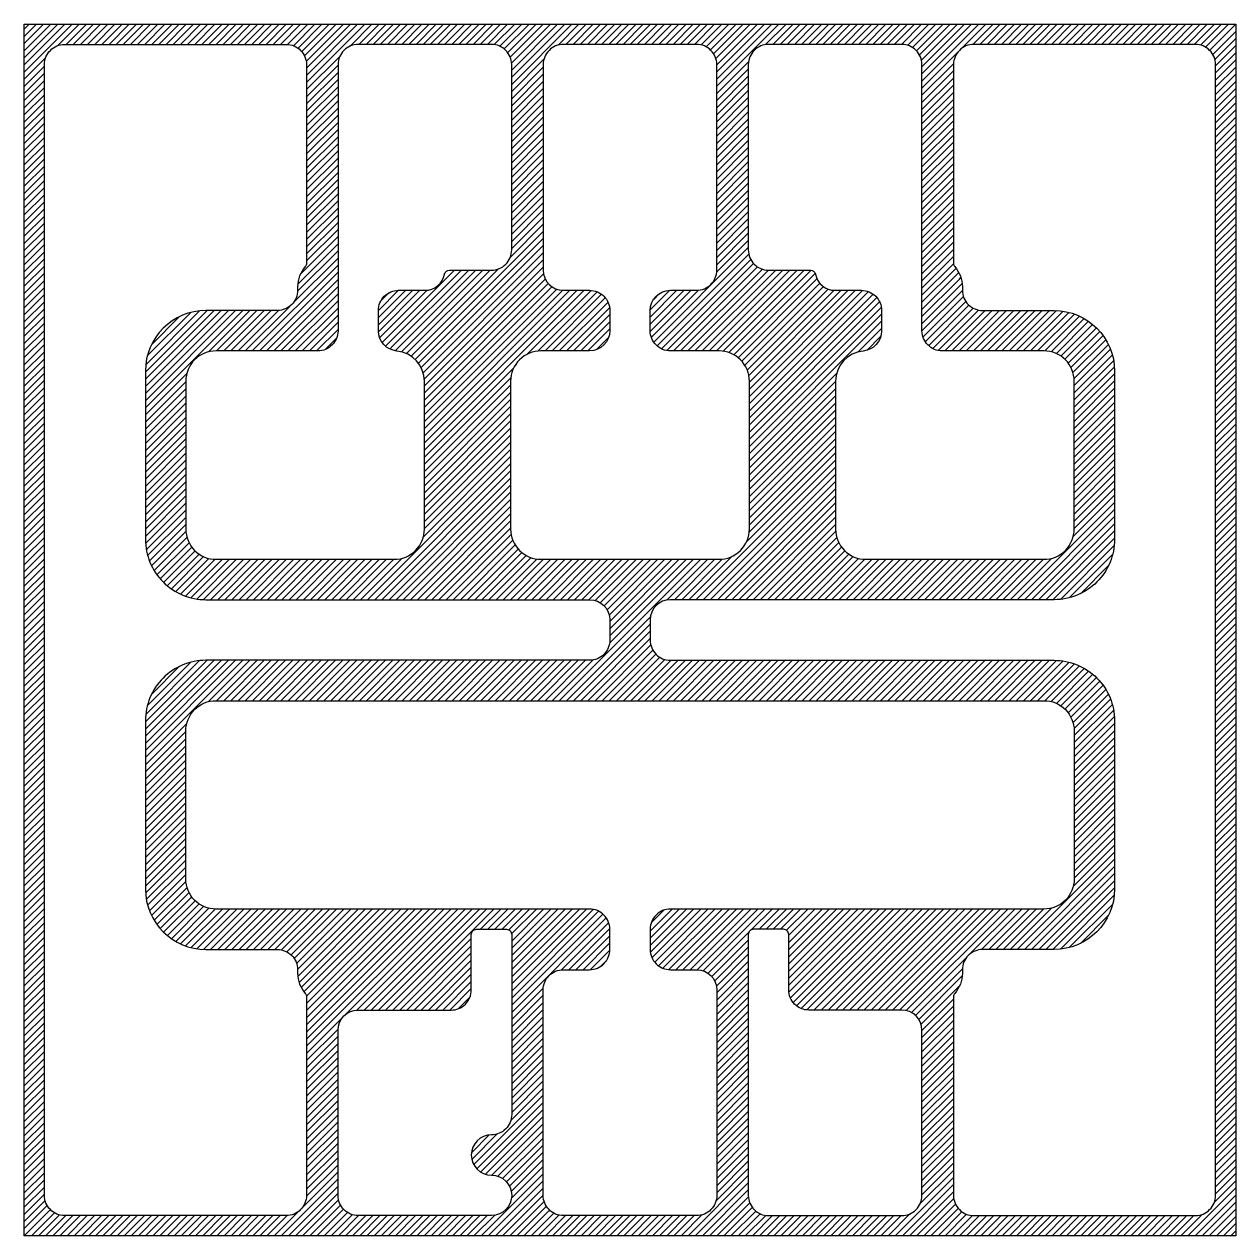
# Model space of a CAD drawing. Header units: inches. Extents: x -15 to 15, y -15 to 15.
import ezdxf

# ---------------------------------------------------------------- set-up
doc = ezdxf.new("R2010")
doc.units = ezdxf.units.IN
doc.header["$MEASUREMENT"] = 0
for name, color, linetype in [('glass', 7, 'Continuous'), ('metal', 4, 'Continuous'), ('metal_hatch', 4, 'Continuous')]:
    doc.layers.add(name, color=color, linetype=linetype)

msp = doc.modelspace()

# ---------------------------------------------------------------- hatches: boundary and pattern name
at = {"layer": 'metal_hatch'}
h = msp.add_hatch(dxfattribs=at)
h.set_pattern_fill('ANSI31', color=256, style=0)
h.paths.add_polyline_path([(-15, -15), (-15, 15), (15, 15), (15, -15)])
edge = h.paths.add_edge_path(flags=0)
edge.add_line((-7.23, 8.411), (-7.23, 7.411))
edge.add_arc((-7.73, 7.411), 0.5, -90, 0, ccw=False)
edge.add_line((-7.73, 6.911), (-10.25, 6.911))
edge.add_arc((-10.25, 6.161), 0.75, 90, 180)
edge.add_line((-11, 6.161), (-11, 2.5))
edge.add_arc((-10.25, 2.5), 0.75, 180, 270)
edge.add_line((-10.25, 1.75), (-5.84, 1.75))
edge.add_arc((-5.84, 2.5), 0.75, 270, 360)
edge.add_line((-5.09, 2.5), (-5.09, 6.161))
edge.add_arc((-5.84, 6.161), 0.75, 360, 444.9297)
edge.add_arc((-5.73, 7.406), 0.5, 180, 264.9297, ccw=False)
edge.add_line((-6.23, 7.406), (-6.23, 7.911))
edge.add_arc((-5.73, 7.911), 0.5, 90, 180, ccw=False)
edge.add_line((-5.73, 8.411), (-5.08, 8.411))
edge.add_arc((-5.08, 8.911), 0.5, 270, 348.463)
edge.add_arc((-4.468, 8.786), 0.125, 90, 168.463, ccw=False)
edge.add_line((-4.468, 8.911), (-3.43, 8.911))
edge.add_arc((-3.43, 9.411), 0.5, 270, 360)
edge.add_line((-2.93, 9.411), (-2.93, 14))
edge.add_arc((-3.43, 14), 0.5, 0, 90)
edge.add_line((-3.43, 14.5), (-6.73, 14.5))
edge.add_arc((-6.73, 14), 0.5, 90, 180)
edge.add_line((-7.23, 14), (-7.23, 9.957))
edge.add_line((-7.23, 9.957), (-7.23, 8.411))
edge = h.paths.add_edge_path(flags=0)
edge.add_line((-2.93, -8.911), (-2.93, -12))
edge.add_arc((-3.43, -12), 0.5, 270, 360, ccw=False)
edge.add_arc((-3.43, -13), 0.5, 90, 270)
edge.add_arc((-3.43, -14), 0.5, -90, 90, ccw=False)
edge.add_line((-3.43, -14.5), (-6.73, -14.5))
edge.add_arc((-6.73, -14), 0.5, 179.9999, 270, ccw=False)
edge.add_line((-7.23, -14), (-7.23, -9.911))
edge.add_arc((-6.73, -9.911), 0.5, 90, 179.9999, ccw=False)
edge.add_line((-6.73, -9.411), (-4.43, -9.411))
edge.add_arc((-4.43, -8.911), 0.5, 270, 360)
edge.add_line((-3.93, -8.911), (-3.93, -7.536))
edge.add_arc((-3.805, -7.536), 0.125, 90, 180, ccw=False)
edge.add_line((-3.805, -7.411), (-3.055, -7.411))
edge.add_arc((-3.055, -7.536), 0.125, 0, 90, ccw=False)
edge.add_line((-2.93, -7.536), (-2.93, -8.911))
edge = h.paths.add_edge_path(flags=16)
edge.add_line((-14, 14.5), (-8.51, 14.5))
edge.add_arc((-8.51, 14), 0.5, 0, 90, ccw=False)
edge.add_line((-8.01, 14), (-8.01, 9.08))
edge.add_arc((-8.135, 9.08), 0.125, 318.4669, 360, ccw=False)
edge.add_arc((-7.48, 8.5), 0.75, 138.4669, 180)
edge.add_line((-8.23, 8.5), (-8.23, 8.411))
edge.add_arc((-8.73, 8.411), 0.5, 270, 360, ccw=False)
edge.add_line((-8.73, 7.911), (-10.5, 7.911))
edge.add_arc((-10.5, 6.411), 1.5, 90, 179.9997)
edge.add_line((-12, 6.411), (-12, 2.25))
edge.add_arc((-10.5, 2.25), 1.5, 179.9997, 270)
edge.add_line((-10.5, 0.75), (-1, 0.75))
edge.add_arc((-1, 0.25), 0.5, 0, 90, ccw=False)
edge.add_line((-0.5, 0.25), (-0.5, -0.25))
edge.add_arc((-1, -0.25), 0.5, -90, 0, ccw=False)
edge.add_line((-1, -0.75), (-10.5, -0.75))
edge.add_arc((-10.5, -2.25), 1.5, 90, 180.0004)
edge.add_line((-12, -2.25), (-12, -6.411))
edge.add_arc((-10.5, -6.411), 1.5, 180.0004, 270)
edge.add_line((-10.5, -7.911), (-8.73, -7.911))
edge.add_arc((-8.73, -8.411), 0.5, 0, 90, ccw=False)
edge.add_line((-8.23, -8.411), (-8.23, -8.5))
edge.add_arc((-7.48, -8.5), 0.75, 180, 221.5331)
edge.add_arc((-8.135, -9.08), 0.125, 0, 41.5331, ccw=False)
edge.add_line((-8.01, -9.08), (-8.01, -14))
edge.add_arc((-8.51, -14), 0.5, 270, 360, ccw=False)
edge.add_line((-8.51, -14.5), (-14, -14.5))
edge.add_arc((-14, -14), 0.5, 180, 270, ccw=False)
edge.add_line((-14.5, -14), (-14.5, 14))
edge.add_arc((-14, 14), 0.5, 90, 180, ccw=False)
edge = h.paths.add_edge_path(flags=0)
edge.add_line((2.93, 14), (2.93, 9.411))
edge.add_arc((3.43, 9.411), 0.5, 180, 270)
edge.add_line((3.43, 8.911), (4.468, 8.911))
edge.add_arc((4.468, 8.786), 0.125, 11.537, 90, ccw=False)
edge.add_arc((5.08, 8.911), 0.5, 191.537, 270)
edge.add_line((5.08, 8.411), (5.73, 8.411))
edge.add_arc((5.73, 7.911), 0.5, 0, 90, ccw=False)
edge.add_line((6.23, 7.911), (6.23, 7.406))
edge.add_arc((5.73, 7.406), 0.5, -84.9297, 0, ccw=False)
edge.add_arc((5.84, 6.161), 0.75, 95.0703, 180)
edge.add_line((5.09, 6.161), (5.09, 2.5))
edge.add_arc((5.84, 2.5), 0.75, 180, 270)
edge.add_line((5.84, 1.75), (10.25, 1.75))
edge.add_arc((10.25, 2.5), 0.75, 270, 360)
edge.add_line((11, 2.5), (11, 6.161))
edge.add_arc((10.25, 6.161), 0.75, 0, 90)
edge.add_line((10.25, 6.911), (7.73, 6.911))
edge.add_arc((7.73, 7.411), 0.5, 180, 270, ccw=False)
edge.add_line((7.23, 7.411), (7.23, 8.411))
edge.add_line((7.23, 8.411), (7.23, 9.957))
edge.add_line((7.23, 9.957), (7.23, 14))
edge.add_arc((6.73, 14), 0.5, 360, 450)
edge.add_line((6.73, 14.5), (3.43, 14.5))
edge.add_arc((3.43, 14), 0.5, 90, 180)
edge = h.paths.add_edge_path(flags=16)
edge.add_line((-1.65, 8.411), (-1, 8.411))
edge.add_arc((-1, 7.911), 0.5, 0, 90, ccw=False)
edge.add_line((-0.5, 7.911), (-0.5, 7.411))
edge.add_arc((-1, 7.411), 0.5, 270, 360, ccw=False)
edge.add_line((-1, 6.911), (-2.205, 6.911))
edge.add_arc((-2.205, 6.161), 0.75, 90, 180)
edge.add_line((-2.955, 6.161), (-2.955, 2.5))
edge.add_arc((-2.205, 2.5), 0.75, 180, 270)
edge.add_line((-2.205, 1.75), (2.205, 1.75))
edge.add_arc((2.205, 2.5), 0.75, 270, 360)
edge.add_line((2.955, 2.5), (2.955, 6.161))
edge.add_arc((2.205, 6.161), 0.75, 360, 450)
edge.add_line((2.205, 6.911), (1, 6.911))
edge.add_arc((1, 7.411), 0.5, 180, 270, ccw=False)
edge.add_line((0.5, 7.411), (0.5, 7.911))
edge.add_arc((1, 7.911), 0.5, 90, 180, ccw=False)
edge.add_line((1, 8.411), (1.65, 8.411))
edge.add_arc((1.65, 8.911), 0.5, 270, 360)
edge.add_line((2.15, 8.911), (2.15, 14))
edge.add_arc((1.65, 14), 0.5, 0, 90)
edge.add_line((1.65, 14.5), (-1.65, 14.5))
edge.add_arc((-1.65, 14), 0.5, 90, 180.0001)
edge.add_line((-2.15, 14), (-2.15, 8.911))
edge.add_arc((-1.65, 8.911), 0.5, 180.0001, 270)
edge = h.paths.add_edge_path(flags=0)
edge.add_arc((3.43, -14), 0.5, 180, 270)
edge.add_line((3.43, -14.5), (6.73, -14.5))
edge.add_arc((6.73, -14), 0.5, 270, 360.0001)
edge.add_line((7.23, -14), (7.23, -9.911))
edge.add_arc((6.73, -9.911), 0.5, 0.0001, 90)
edge.add_line((6.73, -9.411), (4.43, -9.411))
edge.add_arc((4.43, -8.911), 0.5, 180, 270, ccw=False)
edge.add_line((3.93, -8.911), (3.93, -7.536))
edge.add_arc((3.805, -7.536), 0.125, 0, 90)
edge.add_line((3.805, -7.411), (3.055, -7.411))
edge.add_arc((3.055, -7.536), 0.125, 90, 180)
edge.add_line((2.93, -7.536), (2.93, -8.911))
edge.add_line((2.93, -8.911), (2.93, -10))
edge.add_line((2.93, -10), (2.93, -14))
edge = h.paths.add_edge_path(flags=16)
edge.add_line((0.5, -7.411), (0.5, -7.911))
edge.add_arc((1, -7.911), 0.5, 180, 270.0001)
edge.add_line((1, -8.411), (1.65, -8.411))
edge.add_arc((1.65, -8.911), 0.5, 0.0001, 90, ccw=False)
edge.add_line((2.15, -8.911), (2.15, -14))
edge.add_arc((1.65, -14), 0.5, -90, 0.0001, ccw=False)
edge.add_line((1.65, -14.5), (-1.65, -14.5))
edge.add_arc((-1.65, -14), 0.5, 180, 270, ccw=False)
edge.add_line((-2.15, -14), (-2.15, -8.911))
edge.add_arc((-1.65, -8.911), 0.5, 90, 180, ccw=False)
edge.add_line((-1.65, -8.411), (-1, -8.411))
edge.add_arc((-1, -7.911), 0.5, 269.9999, 360)
edge.add_line((-0.5, -7.911), (-0.5, -7.411))
edge.add_arc((-1, -7.411), 0.5, 360, 450)
edge.add_line((-1, -6.911), (-10.25, -6.911))
edge.add_arc((-10.25, -6.161), 0.75, 180, 270, ccw=False)
edge.add_line((-11, -6.161), (-11, -2.5))
edge.add_arc((-10.25, -2.5), 0.75, 90, 180, ccw=False)
edge.add_line((-10.25, -1.75), (10.25, -1.75))
edge.add_arc((10.25, -2.5), 0.75, 0, 90, ccw=False)
edge.add_line((11, -2.5), (11, -6.161))
edge.add_arc((10.25, -6.161), 0.75, -90, 0, ccw=False)
edge.add_line((10.25, -6.911), (1, -6.911))
edge.add_arc((1, -7.411), 0.5, 90, 180)
edge = h.paths.add_edge_path(flags=16)
edge.add_line((14, 14.5), (8.51, 14.5))
edge.add_arc((8.51, 14), 0.5, 90, 180)
edge.add_line((8.01, 14), (8.01, 9.08))
edge.add_arc((8.135, 9.08), 0.125, 180, 221.5331)
edge.add_arc((7.48, 8.5), 0.75, 0, 41.5331, ccw=False)
edge.add_line((8.23, 8.5), (8.23, 8.411))
edge.add_arc((8.73, 8.411), 0.5, 180, 270)
edge.add_line((8.73, 7.911), (10.5, 7.911))
edge.add_arc((10.5, 6.411), 1.5, 0.0003, 90, ccw=False)
edge.add_line((12, 6.411), (12, 2.25))
edge.add_arc((10.5, 2.25), 1.5, -90, 0.0003, ccw=False)
edge.add_line((10.5, 0.75), (1, 0.75))
edge.add_arc((1, 0.25), 0.5, 90, 180)
edge.add_line((0.5, 0.25), (0.5, -0.25))
edge.add_arc((1, -0.25), 0.5, 180, 270)
edge.add_line((1, -0.75), (10.5, -0.75))
edge.add_arc((10.5, -2.25), 1.5, -0.0004, 90, ccw=False)
edge.add_line((12, -2.25), (12, -6.411))
edge.add_arc((10.5, -6.411), 1.5, 270, 359.9996, ccw=False)
edge.add_line((10.5, -7.911), (8.73, -7.911))
edge.add_arc((8.73, -8.411), 0.5, 90, 180)
edge.add_line((8.23, -8.411), (8.23, -8.5))
edge.add_arc((7.48, -8.5), 0.75, -41.5331, 0, ccw=False)
edge.add_arc((8.135, -9.08), 0.125, 138.4669, 180)
edge.add_line((8.01, -9.08), (8.01, -14))
edge.add_arc((8.51, -14), 0.5, 180, 270)
edge.add_line((8.51, -14.5), (14, -14.5))
edge.add_arc((14, -14), 0.5, 270, 360)
edge.add_line((14.5, -14), (14.5, 14))
edge.add_arc((14, 14), 0.5, 360, 450)

# ---------------------------------------------------------------- linework, layer by layer
at = {"layer": 'glass'}
msp.add_lwpolyline([(-15, -15), (-15, 15), (15, 15), (15, -15)], close=True, dxfattribs=at)
at = {"layer": 'metal'}
for points in [[(-14, 14.5), (-8.51, 14.5, -0.414214), (-8.01, 14), (-8.01, 9.08, -0.183232), (-8.041, 8.997, 0.183233), (-8.23, 8.5), (-8.23, 8.411, -0.414214), (-8.73, 7.911), (-10.5, 7.911, 0.414212), (-12, 6.411), (-12, 2.25, 0.414215), (-10.5, 0.75), (-1, 0.75, -0.414213), (-0.5, 0.25), (-0.5, -0.25, -0.414214), (-1, -0.75), (-10.5, -0.75, 0.414215), (-12, -2.25), (-12, -6.411, 0.414212), (-10.5, -7.911), (-8.73, -7.911, -0.414214), (-8.23, -8.411), (-8.23, -8.5, 0.183233), (-8.041, -8.997, -0.183232), (-8.01, -9.08), (-8.01, -14, -0.414214), (-8.51, -14.5), (-14, -14.5, -0.414214), (-14.5, -14), (-14.5, 14, -0.414214)], [(-7.23, 8.411), (-7.23, 7.411, -0.414214), (-7.73, 6.911), (-10.25, 6.911, 0.414214), (-11, 6.161), (-11, 2.5, 0.414214), (-10.25, 1.75), (-5.84, 1.75, 0.414214), (-5.09, 2.5), (-5.09, 6.161, 0.388526), (-5.774, 6.908, -0.388526), (-6.23, 7.406), (-6.23, 7.911, -0.414214), (-5.73, 8.411), (-5.08, 8.411, 0.356394), (-4.59, 8.811, -0.356394), (-4.468, 8.911), (-3.43, 8.911, 0.414214), (-2.93, 9.411), (-2.93, 14, 0.414214), (-3.43, 14.5), (-6.73, 14.5, 0.414214), (-7.23, 14), (-7.23, 9.957)], [(-1.65, 8.411), (-1, 8.411, -0.414214), (-0.5, 7.911), (-0.5, 7.411, -0.414213), (-1, 6.911), (-2.205, 6.911, 0.414214), (-2.955, 6.161), (-2.955, 2.5, 0.414214), (-2.205, 1.75), (2.205, 1.75, 0.414214), (2.955, 2.5), (2.955, 6.161, 0.414214), (2.205, 6.911), (1, 6.911, -0.414214), (0.5, 7.411), (0.5, 7.911, -0.414213), (1, 8.411), (1.65, 8.411, 0.414214), (2.15, 8.911), (2.15, 14, 0.414214), (1.65, 14.5), (-1.65, 14.5, 0.414214), (-2.15, 14), (-2.15, 8.911, 0.414213)], [(14, 14.5), (8.51, 14.5, 0.414214), (8.01, 14), (8.01, 9.08, 0.183232), (8.041, 8.997, -0.183233), (8.23, 8.5), (8.23, 8.411, 0.414214), (8.73, 7.911), (10.5, 7.911, -0.414212), (12, 6.411), (12, 2.25, -0.414215), (10.5, 0.75), (1, 0.75, 0.414213), (0.5, 0.25), (0.5, -0.25, 0.414214), (1, -0.75), (10.5, -0.75, -0.414215), (12, -2.25), (12, -6.411, -0.414212), (10.5, -7.911), (8.73, -7.911, 0.414214), (8.23, -8.411), (8.23, -8.5, -0.183233), (8.041, -8.997, 0.183232), (8.01, -9.08), (8.01, -14, 0.414214), (8.51, -14.5), (14, -14.5, 0.414214), (14.5, -14), (14.5, 14, 0.414214)], [(2.93, 14), (2.93, 9.411, 0.414214), (3.43, 8.911), (4.468, 8.911, -0.356394), (4.59, 8.811, 0.356394), (5.08, 8.411), (5.73, 8.411, -0.414214), (6.23, 7.911), (6.23, 7.406, -0.388526), (5.774, 6.908, 0.388526), (5.09, 6.161), (5.09, 2.5, 0.414214), (5.84, 1.75), (10.25, 1.75, 0.414214), (11, 2.5), (11, 6.161, 0.414214), (10.25, 6.911), (7.73, 6.911, -0.414214), (7.23, 7.411), (7.23, 8.411), (7.23, 9.957), (7.23, 14, 0.414214), (6.73, 14.5), (3.43, 14.5, 0.414214)], [(0.5, -7.411), (0.5, -7.911, 0.414214), (1, -8.411), (1.65, -8.411, -0.414213), (2.15, -8.911), (2.15, -14, -0.414214), (1.65, -14.5), (-1.65, -14.5, -0.414214), (-2.15, -14), (-2.15, -8.911, -0.414214), (-1.65, -8.411), (-1, -8.411, 0.414214), (-0.5, -7.911), (-0.5, -7.411, 0.414214), (-1, -6.911), (-10.25, -6.911, -0.414214), (-11, -6.161), (-11, -2.5, -0.414214), (-10.25, -1.75), (10.25, -1.75, -0.414214), (11, -2.5), (11, -6.161, -0.414214), (10.25, -6.911), (1, -6.911, 0.414214)], [(0.5, -7.411), (0.5, -7.911, 0.414214), (1, -8.411), (1.65, -8.411, -0.414213), (2.15, -8.911), (2.15, -14, -0.414214), (1.65, -14.5), (-1.65, -14.5, -0.414214), (-2.15, -14), (-2.15, -8.911, -0.414214), (-1.65, -8.411), (-1, -8.411, 0.414214), (-0.5, -7.911), (-0.5, -7.411, 0.414214), (-1, -6.911), (-10.25, -6.911, -0.414214), (-11, -6.161), (-11, -2.5, -0.414214), (-10.25, -1.75), (10.25, -1.75, -0.414214), (11, -2.5), (11, -6.161, -0.414214), (10.25, -6.911), (1, -6.911, 0.414214)], [(-2.93, -8.911), (-2.93, -12, -0.414214), (-3.43, -12.5, 1), (-3.43, -13.5, -1), (-3.43, -14.5), (-6.73, -14.5, -0.414214), (-7.23, -14), (-7.23, -9.911, -0.414213), (-6.73, -9.411), (-4.43, -9.411, 0.414214), (-3.93, -8.911), (-3.93, -7.536, -0.414214), (-3.805, -7.411), (-3.055, -7.411, -0.414214), (-2.93, -7.536)], [(2.93, -14, 0.414214), (3.43, -14.5), (6.73, -14.5, 0.414214), (7.23, -14), (7.23, -9.911, 0.414213), (6.73, -9.411), (4.43, -9.411, -0.414214), (3.93, -8.911), (3.93, -7.536, 0.414214), (3.805, -7.411), (3.055, -7.411, 0.414214), (2.93, -7.536), (2.93, -8.911), (2.93, -12)], [(2.93, -14, 0.414214), (3.43, -14.5), (6.73, -14.5, 0.414214), (7.23, -14), (7.23, -9.911, 0.414213), (6.73, -9.411), (4.43, -9.411, -0.414214), (3.93, -8.911), (3.93, -7.536, 0.414214), (3.805, -7.411), (3.055, -7.411, 0.414214), (2.93, -7.536), (2.93, -8.911), (2.93, -10)]]:
    msp.add_lwpolyline(points, format="xyb", close=True, dxfattribs=at)

doc.saveas('drawing.dxf')
